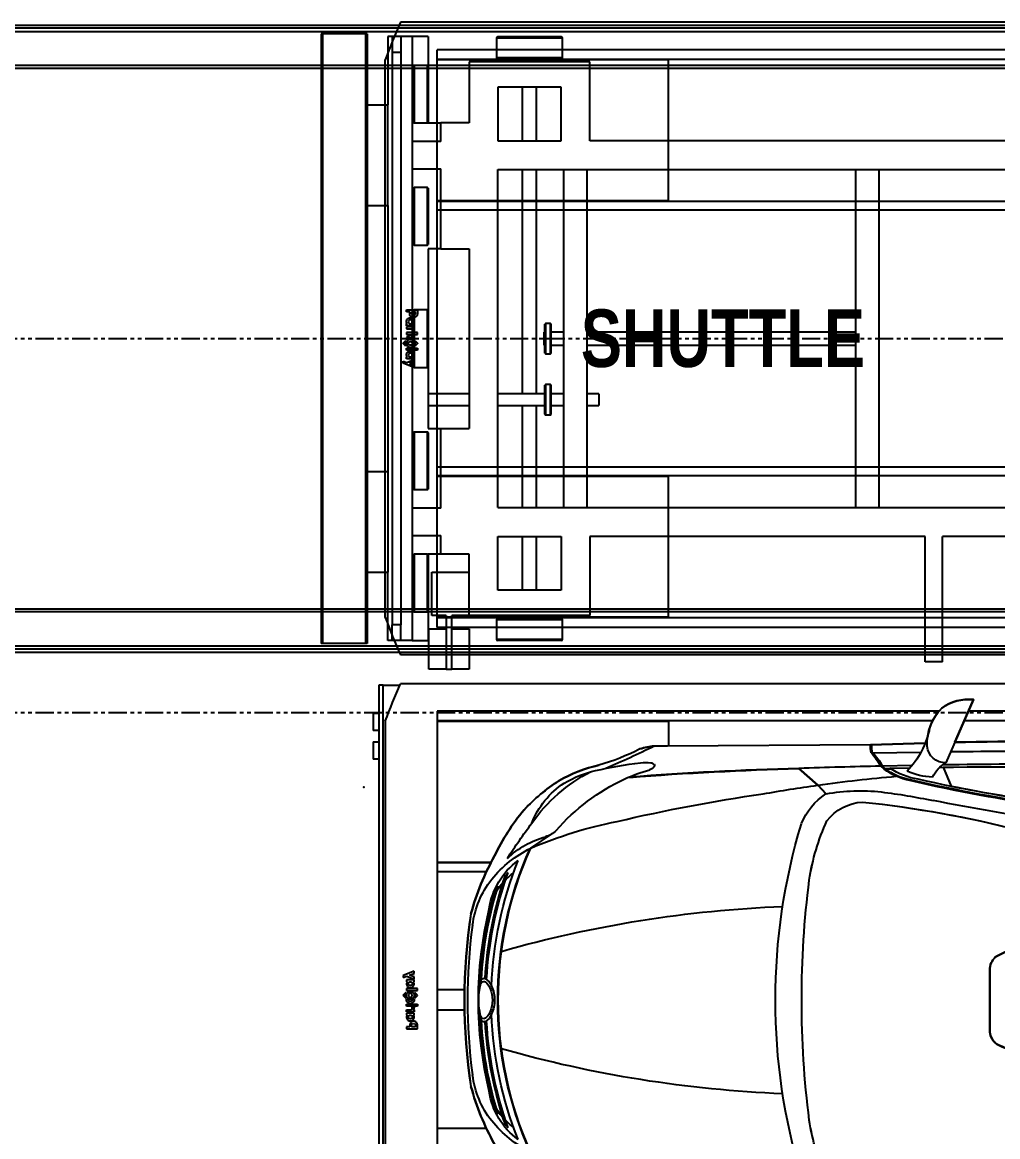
# Model space of a CAD drawing. Header units: millimetres. Extents: x 786 to 13144, y 2321 to 16212.
# Drawn here: x 2546.9 to 2886.3, y 7508.9 to 7896.4 of the extents above; entities that cross this region are included whole.
import ezdxf

# ---------------------------------------------------------------- set-up
doc = ezdxf.new("R2010")
doc.units = ezdxf.units.MM
doc.linetypes.add('PHANTOM', pattern=[12.7, 6.35, -1.27, 1.27, -1.27, 1.27, -1.27])
for name, color, linetype in [('PK24-LABEL', 7, 'Continuous'), ('PK24-LOGO', 7, 'Continuous'), ('PK24E', 7, 'Continuous'), ('PK24E-COMP-CAR', 7, 'Continuous'), ('PK24E-DATA', 7, 'Continuous'), ('PK24E-STRUCT-STEEL', 254, 'Continuous')]:
    doc.layers.add(name, color=color, linetype=linetype)
for name, color, linetype, true_color in [('PK24E-COMP-PALLET', 132, 'Continuous', 0x00b7c8), ('PK24E-HELPER', 253, 'PHANTOM', 0xa1a1a1), ('PK24E-SYS-SHELF', 31, 'Continuous', 0xffcc5a), ('PK24E-SYS-SHUTTLE', 31, 'Continuous', 0xffcc5a)]:
    doc.layers.add(name, color=color, linetype=linetype, true_color=true_color)
doc.styles.add('Impact', font='impact.ttf', dxfattribs={"height": 5})
doc.styles.get("Standard").update_dxf_attribs({"font": 'arial.ttf'})

# ---------------------------------------------------------------- blocks, each defined once
blk = doc.blocks.new('SEDAN---TOP-COMP-PKE24')
at = {"layer": 'PK24E-COMP-CAR'}
for p, q in [((-57.16, 11.11), (-57.16, -11.11)), ((-216.91, -52.81), (-209.34, -57.94)), ((-114.09, -71.56), (-116.92, -74.58)), ((-114.09, -71.73), (-116.92, -74.75)), ((-116.92, -74.58), (-123.58, -80.49)), ((-116.92, -74.75), (-123.58, -80.66)), ((-70.54, -74.33), (-73.22, -80.95)), ((-95.15, -81.48), (-93.97, -80.32)), ((-94.58, -81.49), (-93.64, -80.58)), ((-93.64, -80.58), (-91.91, -80.62)), ((-93.36, -80.34), (-91.61, -80.39)), ((-91.91, -80.62), (-84.91, -80.75)), ((-74.57, -80.93), (-65.09, -81.1)), ((15.63, -80.44), (-65.09, -81.1)), ((-94.58, -81.49), (-84.09, -81.71)), ((-62.86, -104.5), (-72.44, -82.5)), ((-169.27, -88.29), (-174, -88.29)), ((-98.66, -88.8), (-169.27, -88.29)), ((-98.66, -88.8), (-79.61, -89.39)), ((-97.93, -86.02), (-81.06, -86.26))]:
    blk.add_line(p, q, dxfattribs=at)
blk.add_lwpolyline([(-9.49, -90.01, -0.007742), (-69.33, -89.64), (-62.86, -104.5, -0.182926), (-73.91, -101.48, -0.158163), (-78.74, -91.93, 0.023024), (-79.61, -89.39), (-98.66, -88.8), (-169.27, -88.29), (-174, -88.29, -0.075259), (-178.89, -87.33, 0.049447), (-193.17, -81.68, -0.080698), (-207.09, -76.23, -0.062715), (-219.23, -66.14, -0.061643), (-229.5, -50.11, -0.061425), (-237.69, -30.02, -0.075225), (-237.69, 30.02, -0.061425), (-229.5, 50.11, -0.061643)], format="xyb", dxfattribs=at)
for points in [[(-101.46, 68.87, 0.21976), (-113.83, 62.35, 0.069678), (-119.98, 41.74, 0.063275), (-119.98, -41.74, 0.069678), (-113.83, -62.35, 0.21976), (-101.46, -68.87, 0.037117), (-46.41, -58.91, 0.360325), (-42.69, -53.02, -0.038423), (-47.08, -18.45, -0.032223), (-54.77, -15.32, -0.201945), (-57.16, -11.11), (-57.16, 11.11, -0.201945), (-54.77, 15.32, -0.032223), (-47.08, 18.45, -0.038423), (-42.69, 53.02, 0.360325), (-46.41, 58.91, 0.037117)], [(-35.67, -68.36, 0.014822), (-70.53, -74.32), (-73.22, -80.95), (-65.09, -81.1), (8.42, -80.5, 0.035411), (16.22, -65.21, 0.004063), (2.71, -65.49, 0.030043)]]:
    blk.add_lwpolyline(points, format="xyb", close=True, dxfattribs=at)
for centre, radius, start, end in [((-43.31, 30.11), 77.54, 155.4324, 171.3758), ((81.19, 0), 212.94, 163.2572, 196.7428), ((-199.28, 16.8), 40.1, 116.0817, 141.0743), ((-99.23, 0), 129.15, 155.9157, 204.0843), ((-99.06, 0), 129.15, 155.8616, 204.1384), ((-152.11, 6.89), 88.65, 150.8176, 164.8775), ((-206.61, 28.32), 24.95, 126.0607, 172.1709), ((-99.65, -0.01), 130.96, 158.2662, 177.8999), ((-99.67, -0.01), 133.28, 161.0425, 176.7705), ((-99.66, -0.01), 132.78, 160.4779, 176.8863), ((-216.31, 33.98), 12.15, 123.0411, 140.9727), ((-198.32, 21.08), 35.27, 138.6846, 140.9658), ((-205.51, 22.25), 31.83, 141.6601, 173.1733), ((-99.68, 0), 134.56, 162.8481, 176.962), ((-185.33, 17.99), 48.1, 153.192, 155.3203), ((-213.93, 29.41), 17.05, 137.5427, 151.3063), ((208.52, 0), 331.14, 172.7589, 187.2411), ((-99.66, -0.01), 134.86, 163.5999, 177.2039), ((-197.47, 22.79), 34.84, 156.654, 168.918), ((-99.69, 0), 135.4, 166.4538, 193.5462), ((-112.46, -386.64), 419.55, 92.2915, 105.8548), ((-39.3, 0), 200.64, 171.3961, 188.6039), ((-36.68, 0), 202.11, 172.5993, 187.4007), ((-26.66, -42.67), 64.44, 108.4794, 115.8619), ((-50.97, 10.37), 6.23, 127.5597, 173.228), ((-202.83, 0.56), 32.26, 172.7148, 178.7464), ((-212.26, 0.19), 22.72, 166.9051, 180.4687), ((-228.37, 3.97), 6.5, 150.9416, 173.9628), ((-232.9, 5.01), 1.53, 102.1025, 167.8605), ((-233.19, 6.58), 1.02, 63.7035, 147.9621), ((-233.52, 4.76), 1.77, 38.8304, 81.862), ((-235.4, 3.07), 5.18, 19.4522, 58.9919), ((-237.14, 1.55), 6.6, 21.4953, 40.8079), ((-240.92, 0.01), 10.68, 359.9671, 21.793), ((-241.08, 0.02), 11.58, 359.9064, 24.3217), ((-202.83, -0.56), 32.26, 181.2536, 187.2852), ((-212.26, -0.19), 22.72, 179.5313, 193.0949), ((-240.92, -0.01), 10.68, 338.207, 0.0329), ((-241.08, -0.02), 11.58, 335.6783, 0.0936), ((-228.37, -3.97), 6.5, 186.0372, 209.0584), ((-232.9, -5.01), 1.53, 192.1395, 257.8975), ((-99.66, 0.01), 134.86, 182.7961, 196.4001), ((-99.68, 0), 134.56, 183.038, 197.1519), ((-233.19, -6.58), 1.02, 212.0379, 296.2965), ((-233.52, -4.76), 1.77, 278.138, 321.1696), ((-235.4, -3.07), 5.18, 301.0081, 340.5478), ((-99.67, 0.01), 133.28, 183.2295, 198.9575), ((-99.66, 0.01), 132.78, 183.1137, 199.5221), ((-237.14, -1.55), 6.6, 319.1921, 338.5047), ((-99.65, 0.01), 130.96, 182.1001, 201.7338), ((-50.97, -10.37), 6.23, 186.772, 232.4403), ((-26.66, 42.67), 64.44, 244.1381, 251.5206), ((-112.46, 386.64), 419.55, 254.1452, 267.7085), ((-205.51, -22.25), 31.83, 186.8267, 218.3399), ((-152.11, -6.89), 88.65, 195.1225, 209.1824), ((-197.47, -22.79), 34.84, 191.082, 203.346), ((-206.61, -28.32), 24.95, 187.8291, 233.9393), ((-185.33, -17.99), 48.1, 204.6797, 206.808), ((-213.93, -29.41), 17.05, 208.6937, 222.4573), ((-199.28, -16.8), 40.1, 218.9257, 243.9183), ((-216.31, -33.98), 12.15, 219.0273, 236.9589), ((-43.31, -30.11), 77.54, 188.6242, 204.5676), ((-198.32, -21.08), 35.27, 219.0342, 221.3154), ((-159.64, -16.61), 77.48, 205.6195, 219.7292), ((-20.48, 83.54), 243.89, 212.9933, 216.5113), ((-203.41, -26.57), 31.35, 226.3834, 254.4801), ((-158.26, 83.55), 148.45, 246.7263, 258.8946), ((-214.29, -65.25), 8.83, 44.9051, 73.6377), ((-170.4, -29.26), 56.29, 215.0238, 242.8675), ((-189.22, -50.92), 29.29, 201.3344, 236.8818), ((-152.98, -10.65), 73.28, 221.3038, 244.6516), ((-101.49, -52.6), 22.96, 202.3898, 236.3231), ((-140.88, 306.38), 377.31, 275.9976, 284.3943), ((-52.64, 509.63), 587.29, 256.78947, 261.83266), ((-100.59, -52.21), 16.68, 217.4493, 267.0265), ((209.43, -1589.03), 1546.4, 99.10455, 100.67068), ((-173.07, -23), 63.18, 223.0579, 237.4123), ((-118.87, 126.79), 200.59, 276.859, 282.077), ((48.2, -656.1), 594.88, 98.16183, 102.93838), ((50.14, -668.51), 607.14, 98.16699, 102.83422), ((47.41, -659.23), 596.69, 98.00361, 102.53441), ((-45, 438.56), 518.32, 259.8801, 262.005), ((-102.26, -4.78), 67.99, 259.9819, 276.1991), ((-183.36, -36.09), 46.63, 239.4034, 257.8579), ((-186.34, -43.99), 36.69, 239.0247, 257.3652), ((-160.31, -24.5), 57.62, 245.3419, 254.6998), ((-95.87, 1030.24), 1111.07, 265.52774, 268.57079), ((-43.08, 455.9), 535.77, 262.0779, 265.0081), ((-80.5, -98.49), 22.61, 101.4713, 126.5562), ((-80.74, -97.3), 21.15, 100.8688, 127.7306), ((-78.45, -100.5), 24, 98.7225, 124.1121), ((-161.84, 60.16), 143.68, 256.9173, 263.249), ((-297.73, -335.52), 276.47, 63.4128, 67.2481), ((-95.87, 1030.07), 1111.07, 265.52774, 268.57079), ((-176.09, -82.51), 2.49, 28.0846, 76.8016), ((-174.55, -81.55), 0.692, 321.1875, 18.2745), ((-36.32, 2454.38), 2536.54, 268.02863, 268.67112), ((-76.49, -99.59), 22.08, 91.5527, 115.3696), ((-106.68, -100.05), 29.09, 10.7087, 44.576), ((-66.73, -72.51), 11.5, 205.754, 240.2655), ((-214.5, -156.5), 77.8, 62.7613, 74.0845), ((-176.92, -69.41), 13.23, 262.1439, 277.8263), ((-175.21, -80.92), 1.6, 273.0254, 318.3488), ((-120.33, -66.66), 29.22, 318.5421, 329.5288), ((-112.63, -71.62), 20.57, 315.5959, 331.3246), ((-72.64, -88.8), 6.31, 88.1706, 175.2645), ((-36.58, 2440.23), 2522.39, 269.16371, 271.18606), ((-173.26, -71.64), 16.67, 250.2657, 267.4813), ((-88.33, -88.24), 10.35, 167.547, 183.0978), ((-90.22, -88.08), 7.98, 165.0303, 185.2153), ((-61.6, -89.26), 17.35, 176.776, 224.7935), ((-4.65, 5675.73), 5762.5, 269.342781, 270.173243), ((-27.52, 1842.23), 1932.32, 268.7601, 270.53449), ((-64.4, -88.4), 16.17, 233.9975, 275.4625)]:
    blk.add_arc(centre, radius, start, end, dxfattribs=at)
blk = doc.blocks.new('LOGO----DECOR-PK24')
at = {"layer": 'PK24-LOGO'}
for p, q in [((-10, 2.13), (-8.71, 2.13)), ((-10, -1.62), (-10, 2.13)), ((-9.29, 1.47), (-9.29, 0.11)), ((-8.76, 1.47), (-9.29, 1.47)), ((-9.29, 0.11), (-8.76, 0.11)), ((-8.61, 1.46), (-8.76, 1.47)), ((-8.76, 0.11), (-8.61, 0.13)), ((-8.71, 2.13), (-8.43, 2.11)), ((-8.48, 1.42), (-8.61, 1.46)), ((-8.61, 0.13), (-8.48, 0.17)), ((-8.36, 1.35), (-8.48, 1.42)), ((-8.48, 0.17), (-8.36, 0.23)), ((-8.43, 2.11), (-8.3, 2.07)), ((-8.26, 1.27), (-8.36, 1.35)), ((-8.36, 0.23), (-8.26, 0.31)), ((-8.3, 2.07), (-8.17, 2.03)), ((-8.19, 1.17), (-8.26, 1.27)), ((-8.26, 0.31), (-8.19, 0.41)), ((-8.13, 1.05), (-8.19, 1.17)), ((-8.19, 0.41), (-8.13, 0.53)), ((-8.17, 2.03), (-7.94, 1.9)), ((-8.09, 0.93), (-8.13, 1.05)), ((-8.13, 0.53), (-8.09, 0.66)), ((-8.08, 0.79), (-8.09, 0.93)), ((-8.09, 0.66), (-8.08, 0.79)), ((-7.94, 1.9), (-7.74, 1.74)), ((-7.74, 1.74), (-7.58, 1.55)), ((-7.58, 0.04), (-7.74, -0.16)), ((-7.58, 1.55), (-7.46, 1.32)), ((-7.46, 0.27), (-7.58, 0.04)), ((-7.46, 1.32), (-7.38, 1.06)), ((-7.38, 0.52), (-7.46, 0.27)), ((-7.38, 1.06), (-7.36, 0.79)), ((-7.36, 0.79), (-7.38, 0.52)), ((-7.19, -0.02), (-7.16, 0.13)), ((-7.16, 0.13), (-7.11, 0.26)), ((-7.11, 0.26), (-6.98, 0.49)), ((-6.98, 0.49), (-6.82, 0.68)), ((-6.82, 0.68), (-6.62, 0.82)), ((-6.62, 0.82), (-6.41, 0.92)), ((-6.42, 0.06), (-6.48, -0.05)), ((-6.33, 0.17), (-6.42, 0.06)), ((-6.41, 0.92), (-6.19, 0.98)), ((-6.23, 0.25), (-6.33, 0.17)), ((-6.11, 0.31), (-6.23, 0.25)), ((-6.19, 0.98), (-5.97, 1)), ((-5.98, 0.35), (-6.11, 0.31)), ((-5.84, 0.36), (-5.98, 0.35)), ((-5.97, 1), (-5.74, 0.98)), ((-5.71, 0.35), (-5.84, 0.36)), ((-5.74, 0.98), (-5.53, 0.92)), ((-5.58, 0.31), (-5.71, 0.35)), ((-5.47, 0.24), (-5.58, 0.31)), ((-5.53, 0.92), (-5.35, 0.82)), ((-5.37, 0.16), (-5.47, 0.24)), ((-5.29, 0.06), (-5.37, 0.16)), ((-5.35, 0.82), (-5.21, 0.7)), ((-5.23, -0.06), (-5.29, 0.06)), ((-5.21, 0.7), (-5.21, 0.95)), ((-5.21, 0.95), (-4.5, 0.95)), ((-4.5, 0.95), (-4.5, -1.62)), ((-3.41, 0.95), (-4.11, 0.95)), ((-4.11, 0.95), (-4.11, -1.62)), ((-3.41, 0.53), (-3.41, 0.95)), ((-3.36, 0.62), (-3.41, 0.53)), ((-3.37, -0.03), (-3.32, 0.06)), ((-3.29, 0.71), (-3.36, 0.62)), ((-3.32, 0.06), (-3.26, 0.13)), ((-3.22, 0.78), (-3.29, 0.71)), ((-3.26, 0.13), (-3.19, 0.19)), ((-3.14, 0.84), (-3.22, 0.78)), ((-3.19, 0.19), (-3.11, 0.23)), ((-3.05, 0.89), (-3.14, 0.84)), ((-3.11, 0.23), (-3.02, 0.26)), ((-2.94, 0.92), (-3.05, 0.89)), ((-3.02, 0.26), (-2.92, 0.27)), ((-2.83, 0.94), (-2.94, 0.92)), ((-2.92, 0.27), (-2.42, 0.27)), ((-2.7, 0.95), (-2.83, 0.94)), ((-2.42, 0.95), (-2.7, 0.95)), ((-2.42, 0.27), (-2.42, 0.95)), ((-1.42, 2.13), (-2.13, 2.13)), ((-2.13, 2.13), (-2.13, -1.62)), ((-1.42, -1.62), (-1.42, 2.13)), ((-0.37, 0.95), (-1.42, -0.33)), ((-0.61, -0.33), (0.44, 0.95)), ((0.44, 0.95), (-0.37, 0.95)), ((0.44, 0.19), (0.36, -0.06)), ((0.56, 0.41), (0.44, 0.19)), ((0.72, 0.61), (0.56, 0.41)), ((0.92, 0.77), (0.72, 0.61)), ((0.77, 1.32), (0.79, 1.37)), ((0.78, 1.26), (0.77, 1.32)), ((0.81, 1.24), (0.78, 1.26)), ((0.79, 1.37), (1.61, 2.19)), ((0.85, 1.23), (0.81, 1.24)), ((0.89, 1.24), (0.85, 1.23)), ((1.07, 1.32), (0.89, 1.24)), ((1.15, 0.9), (0.92, 0.77)), ((1.27, 1.37), (1.07, 1.32)), ((1.07, -0.08), (1.13, 0.03)), ((1.13, 0.03), (1.21, 0.12)), ((1.4, 0.98), (1.15, 0.9)), ((1.21, 0.12), (1.3, 0.2)), ((1.46, 1.41), (1.27, 1.37)), ((1.3, 0.2), (1.41, 0.26)), ((1.67, 1), (1.4, 0.98)), ((1.41, 0.26), (1.54, 0.3)), ((1.67, 1.42), (1.46, 1.41)), ((1.54, 0.3), (1.67, 0.31)), ((1.61, 2.19), (1.67, 2.21)), ((1.67, 2.21), (1.73, 2.19)), ((1.87, 1.41), (1.67, 1.42)), ((1.94, 0.98), (1.67, 1)), ((1.67, 0.31), (1.8, 0.3)), ((1.73, 2.19), (2.54, 1.37)), ((1.8, 0.3), (1.92, 0.26)), ((2.07, 1.37), (1.87, 1.41)), ((1.92, 0.26), (2.03, 0.2)), ((2.19, 0.9), (1.94, 0.98)), ((2.03, 0.2), (2.13, 0.12)), ((2.26, 1.32), (2.07, 1.37)), ((2.13, 0.12), (2.2, 0.03)), ((2.41, 0.77), (2.19, 0.9)), ((2.2, 0.03), (2.26, -0.08)), ((2.45, 1.24), (2.26, 1.32)), ((2.61, 0.61), (2.41, 0.77)), ((2.48, 1.23), (2.45, 1.24)), ((2.52, 1.24), (2.48, 1.23)), ((2.55, 1.26), (2.52, 1.24)), ((2.54, 1.37), (2.57, 1.32)), ((2.57, 1.32), (2.55, 1.26)), ((2.78, 0.41), (2.61, 0.61)), ((2.9, 0.19), (2.78, 0.41)), ((2.98, -0.06), (2.9, 0.19)), ((3.31, 2.13), (4.01, 2.13)), ((3.31, -1.62), (3.31, 2.13)), ((4.01, 2.13), (4.01, -1.62)), ((4.37, -0.02), (4.4, 0.13)), ((4.4, 0.13), (4.45, 0.26)), ((4.45, 0.26), (4.58, 0.49)), ((4.58, 0.49), (4.74, 0.68)), ((4.74, 0.68), (4.93, 0.82)), ((4.93, 0.82), (5.15, 0.92)), ((5.14, 0.06), (5.08, -0.05)), ((5.23, 0.17), (5.14, 0.06)), ((5.15, 0.92), (5.37, 0.98)), ((5.33, 0.25), (5.23, 0.17)), ((5.45, 0.31), (5.33, 0.25)), ((5.37, 0.98), (5.59, 1)), ((5.58, 0.35), (5.45, 0.31)), ((5.72, 0.36), (5.58, 0.35)), ((5.59, 1), (5.82, 0.98)), ((5.85, 0.35), (5.72, 0.36)), ((5.82, 0.98), (6.03, 0.92)), ((5.98, 0.31), (5.85, 0.35)), ((6.09, 0.24), (5.98, 0.31)), ((6.03, 0.92), (6.21, 0.82)), ((6.19, 0.16), (6.09, 0.24)), ((6.27, 0.06), (6.19, 0.16)), ((6.21, 0.82), (6.35, 0.7)), ((6.32, -0.06), (6.27, 0.06)), ((6.35, 0.7), (6.35, 0.95)), ((6.35, 0.95), (7.06, 0.95)), ((7.06, 0.95), (7.06, -1.62)), ((8.33, -1.51), (7.31, 0.95)), ((7.31, 0.95), (8.05, 0.95)), ((8.05, 0.95), (8.68, -0.63)), ((10, 0.95), (8.51, -2.81)), ((8.68, -0.63), (9.27, 0.95)), ((9.27, 0.95), (10, 0.95)), ((-9.29, -1.62), (-10, -1.62)), ((-8.71, -0.55), (-9.29, -0.55)), ((-9.29, -0.55), (-9.29, -1.62)), ((-8.43, -0.52), (-8.71, -0.55)), ((-8.3, -0.49), (-8.43, -0.52)), ((-8.17, -0.44), (-8.3, -0.49)), ((-7.94, -0.32), (-8.17, -0.44)), ((-7.74, -0.16), (-7.94, -0.32)), ((-7.22, -0.33), (-7.21, -0.17)), ((-7.21, -0.5), (-7.22, -0.33)), ((-7.21, -0.17), (-7.19, -0.02)), ((-7.19, -0.65), (-7.21, -0.5)), ((-7.16, -0.79), (-7.19, -0.65)), ((-7.1, -0.92), (-7.16, -0.79)), ((-6.97, -1.15), (-7.1, -0.92)), ((-6.81, -1.34), (-6.97, -1.15)), ((-6.62, -1.48), (-6.81, -1.34)), ((-6.41, -1.59), (-6.62, -1.48)), ((-6.52, -0.18), (-6.53, -0.33)), ((-6.53, -0.33), (-6.52, -0.47)), ((-6.48, -0.05), (-6.52, -0.18)), ((-6.52, -0.47), (-6.48, -0.6)), ((-6.48, -0.6), (-6.42, -0.72)), ((-6.42, -0.72), (-6.33, -0.82)), ((-6.19, -1.65), (-6.41, -1.59)), ((-6.33, -0.82), (-6.23, -0.9)), ((-6.23, -0.9), (-6.11, -0.97)), ((-5.98, -1.67), (-6.19, -1.65)), ((-6.11, -0.97), (-5.98, -1.01)), ((-5.98, -1.01), (-5.84, -1.02)), ((-5.74, -1.65), (-5.98, -1.67)), ((-5.84, -1.02), (-5.71, -1.01)), ((-5.53, -1.57), (-5.74, -1.65)), ((-5.71, -1.01), (-5.58, -0.97)), ((-5.58, -0.97), (-5.47, -0.9)), ((-5.35, -1.47), (-5.53, -1.57)), ((-5.47, -0.9), (-5.37, -0.82)), ((-5.37, -0.82), (-5.29, -0.72)), ((-5.21, -1.33), (-5.35, -1.47)), ((-5.29, -0.72), (-5.23, -0.6)), ((-5.2, -0.19), (-5.23, -0.06)), ((-5.23, -0.6), (-5.2, -0.47)), ((-5.21, -1.62), (-5.21, -1.33)), ((-5.21, -1.33), (-5.21, -1.33)), ((-4.5, -1.62), (-5.21, -1.62)), ((-5.19, -0.33), (-5.2, -0.19)), ((-5.2, -0.47), (-5.19, -0.33)), ((-4.11, -1.62), (-3.41, -1.62)), ((-3.41, -0.21), (-3.4, -0.12)), ((-3.41, -1.62), (-3.41, -0.21)), ((-3.4, -0.12), (-3.37, -0.03)), ((-2.13, -1.62), (-1.42, -1.62)), ((-1.42, -0.33), (-0.37, -1.62)), ((0.44, -1.62), (-0.61, -0.33)), ((-0.37, -1.62), (0.44, -1.62)), ((0.36, -0.06), (0.33, -0.33)), ((0.33, -0.33), (0.36, -0.6)), ((0.36, -0.6), (0.44, -0.85)), ((0.44, -0.85), (0.56, -1.08)), ((0.56, -1.08), (0.72, -1.28)), ((0.72, -1.28), (0.92, -1.44)), ((0.77, -1.98), (0.78, -1.93)), ((0.79, -2.04), (0.77, -1.98)), ((0.78, -1.93), (0.81, -1.9)), ((1.61, -2.85), (0.79, -2.04)), ((0.81, -1.9), (0.85, -1.89)), ((0.85, -1.89), (0.89, -1.9)), ((0.89, -1.9), (1.07, -1.98)), ((0.92, -1.44), (1.15, -1.56)), ((1.02, -0.33), (1.03, -0.2)), ((1.03, -0.46), (1.02, -0.33)), ((1.03, -0.2), (1.07, -0.08)), ((1.07, -0.59), (1.03, -0.46)), ((1.13, -0.7), (1.07, -0.59)), ((1.07, -1.98), (1.27, -2.04)), ((1.21, -0.79), (1.13, -0.7)), ((1.15, -1.56), (1.4, -1.64)), ((1.3, -0.87), (1.21, -0.79)), ((1.27, -2.04), (1.46, -2.07)), ((1.41, -0.93), (1.3, -0.87)), ((1.4, -1.64), (1.67, -1.67)), ((1.54, -0.97), (1.41, -0.93)), ((1.46, -2.07), (1.67, -2.09)), ((1.67, -0.98), (1.54, -0.97)), ((1.67, -2.88), (1.61, -2.85)), ((1.8, -0.97), (1.67, -0.98)), ((1.67, -1.67), (1.94, -1.64)), ((1.67, -2.09), (1.87, -2.07)), ((1.73, -2.85), (1.67, -2.88)), ((2.54, -2.04), (1.73, -2.85)), ((1.92, -0.93), (1.8, -0.97)), ((1.87, -2.07), (2.07, -2.04)), ((2.03, -0.87), (1.92, -0.93)), ((1.94, -1.64), (2.19, -1.56)), ((2.13, -0.79), (2.03, -0.87)), ((2.07, -2.04), (2.26, -1.98)), ((2.2, -0.7), (2.13, -0.79)), ((2.19, -1.56), (2.41, -1.44)), ((2.26, -0.59), (2.2, -0.7)), ((2.26, -0.08), (2.3, -0.2)), ((2.3, -0.46), (2.26, -0.59)), ((2.26, -1.98), (2.45, -1.9)), ((2.3, -0.2), (2.31, -0.33)), ((2.31, -0.33), (2.3, -0.46)), ((2.41, -1.44), (2.61, -1.28)), ((2.45, -1.9), (2.48, -1.89)), ((2.48, -1.89), (2.52, -1.9)), ((2.52, -1.9), (2.55, -1.93)), ((2.57, -1.98), (2.54, -2.04)), ((2.55, -1.93), (2.57, -1.98)), ((2.61, -1.28), (2.78, -1.08)), ((2.78, -1.08), (2.9, -0.85)), ((2.9, -0.85), (2.98, -0.6)), ((3, -0.33), (2.98, -0.06)), ((2.98, -0.6), (3, -0.33)), ((4.01, -1.62), (3.31, -1.62)), ((4.34, -0.17), (4.37, -0.02)), ((4.34, -0.33), (4.34, -0.17)), ((4.34, -0.5), (4.34, -0.33)), ((4.37, -0.65), (4.34, -0.5)), ((4.4, -0.79), (4.37, -0.65)), ((4.46, -0.92), (4.4, -0.79)), ((4.59, -1.15), (4.46, -0.92)), ((4.75, -1.34), (4.59, -1.15)), ((4.94, -1.48), (4.75, -1.34)), ((5.15, -1.59), (4.94, -1.48)), ((5.04, -0.18), (5.03, -0.33)), ((5.03, -0.33), (5.04, -0.47)), ((5.08, -0.05), (5.04, -0.18)), ((5.04, -0.47), (5.08, -0.6)), ((5.08, -0.6), (5.14, -0.72)), ((5.14, -0.72), (5.23, -0.82)), ((5.37, -1.65), (5.15, -1.59)), ((5.23, -0.82), (5.33, -0.9)), ((5.33, -0.9), (5.45, -0.97)), ((5.58, -1.67), (5.37, -1.65)), ((5.45, -0.97), (5.58, -1.01)), ((5.58, -1.01), (5.72, -1.02)), ((5.81, -1.65), (5.58, -1.67)), ((5.72, -1.02), (5.85, -1.01)), ((6.03, -1.57), (5.81, -1.65)), ((5.85, -1.01), (5.98, -0.97)), ((5.98, -0.97), (6.09, -0.9)), ((6.21, -1.47), (6.03, -1.57)), ((6.09, -0.9), (6.19, -0.82)), ((6.19, -0.82), (6.27, -0.72)), ((6.35, -1.33), (6.21, -1.47)), ((6.27, -0.72), (6.32, -0.6)), ((6.36, -0.19), (6.32, -0.06)), ((6.32, -0.6), (6.36, -0.47)), ((6.35, -1.62), (6.35, -1.33)), ((6.35, -1.33), (6.35, -1.33)), ((7.06, -1.62), (6.35, -1.62)), ((6.37, -0.33), (6.36, -0.19)), ((6.36, -0.47), (6.37, -0.33)), ((7.8, -2.81), (8.33, -1.51)), ((8.51, -2.81), (7.8, -2.81))]:
    blk.add_line(p, q, dxfattribs=at)
blk = doc.blocks.new('*U17')
at = {"layer": 'PK24E-COMP-PALLET'}
for p, q in [((-267.5, -96.99), (-267.5, 96.99)), ((-249.45, -100.42), (-249.45, 100.42)), ((-232.31, 44.65), (-249.45, 44.65)), ((-239.91, 3.52), (-249.45, 3.52)), ((-239.91, -3.52), (-249.45, -3.52)), ((-232.31, -44.65), (-249.45, -44.65)), ((-230.82, -47.67), (-249.45, -47.67)), ((-230.71, -47.89), (-249.45, -47.89)), ((-168.92, -96.89), (-168.92, -88.29)), ((-168.92, -96.89), (-249.45, -96.89)), ((-77.07, -97.11), (-249.45, -97.11)), ((-74.88, -100.42), (-249.45, -100.42)), ((249.45, -97.11), (-66.08, -97.11)), ((249.45, -100.42), (-64.64, -100.42)), ((262.27, -110), (-262.27, -110))]:
    blk.add_line(p, q, dxfattribs=at)
blk.add_arc((-7.5, 0), 277.5, 200.4566, 203.3531, dxfattribs=at)
at = {"linetype": 'Continuous', "rotation": 270}
blk.add_blockref('LOGO----DECOR-PK24', (-258.47, 0), dxfattribs=at)
at = {"layer": 'PK24E'}
blk.add_blockref('SEDAN---TOP-COMP-PKE24', (0, 0), dxfattribs=at)
blk = doc.blocks.new('*U20')
at = {"layer": 'PK24E-HELPER'}
blk.add_point((-275, -74), dxfattribs=at)
blk.add_point((-275, -74), dxfattribs=at)
at = {"layer": 'PK24E-SYS-SHELF'}
for p, q in [((-268.25, 811.98), (-268.25, -109.5)), ((-269.75, -109.5), (-269.75, 796.8)), ((-269.75, -83.75), (-271.75, -83.75)), ((-271.75, -89.75), (-271.75, -83.75)), ((-271.75, -89.75), (-269.75, -89.75)), ((-269.75, -93.75), (-271.75, -93.75)), ((-271.75, -99.75), (-271.75, -93.75)), ((-271.75, -99.75), (-269.75, -99.75)), ((-268.25, -109.5), (-269.75, -109.5)), ((-268.25, -109.5), (-262.48, -109.5))]:
    blk.add_line(p, q, dxfattribs=at)
at = {"layer": 'PK24E'}
blk.add_blockref('*U17', (0, 0), dxfattribs=at)
at = {"layer": 'PK24E-DATA'}
for tag, p in [('COMP_TYPE', (2.85, 27.92)), ('LAYOUT_ID', (2.85, 17.92)), ('SYSTEM_ID', (2.85, 7.92)), ('CARRIER_ID', (2.85, -2.08)), ('CAR_TYPE', (2.85, -12.08))]:
    blk.add_attdef(tag, p, '', height=5, dxfattribs=at)
blk = doc.blocks.new('*U65')
at = {"layer": 'PK24E-COMP-PALLET'}
for p, q in [((262.27, 110), (-262.27, 110)), ((-267.5, -96.99), (-267.5, 96.99)), ((-249.45, -100.42), (-249.45, 100.42)), ((249.45, 100.42), (-249.45, 100.42)), ((249.45, 97.11), (-249.45, 97.11)), ((-168.92, 96.89), (-249.45, 96.89)), ((-168.92, 47.89), (-168.92, 96.89)), ((-168.92, 47.89), (-249.45, 47.89)), ((249.45, 47.67), (-249.45, 47.67)), ((249.45, 44.65), (-249.45, 44.65)), ((249.45, -44.65), (-249.45, -44.65)), ((249.45, -47.67), (-249.45, -47.67)), ((-168.92, -47.89), (-249.45, -47.89)), ((-168.92, -96.89), (-168.92, -47.89)), ((-168.92, -96.89), (-249.45, -96.89)), ((249.45, -97.11), (-249.45, -97.11)), ((249.45, -100.42), (-249.45, -100.42)), ((262.27, -110), (-262.27, -110))]:
    blk.add_line(p, q, dxfattribs=at)
for start, end in [(156.6469, 159.5434), (200.4566, 203.3531)]:
    blk.add_arc((-7.5, 0), 277.5, start, end, dxfattribs=at)
at = {"linetype": 'Continuous', "rotation": 270}
blk.add_blockref('LOGO----DECOR-PK24', (-258.48, 0), dxfattribs=at)
blk = doc.blocks.new('*U29')
at = {"layer": 'PK24E-HELPER'}
for p, q in [((-2154.5, 0), (6539.5, 0)), ((-2154.5, -130), (6539.5, -130))]:
    blk.add_line(p, q, dxfattribs=at)
at = {"layer": 'PK24E-STRUCT-STEEL'}
for p, q in [((-2154.35, 109), (6539.65, 109)), ((6539.65, 108), (-2154.35, 108)), ((-2154.35, 106.8), (6539.65, 106.8)), ((6539.65, 95), (-2154.35, 95)), ((-2154.35, 94), (6539.65, 94)), ((-2154.35, -94), (6539.65, -94)), ((6539.65, -95), (-2154.35, -95)), ((-2154.35, -106.8), (6539.65, -106.8)), ((6539.65, -108), (-2154.35, -108)), ((-2154.35, -109), (6539.65, -109))]:
    blk.add_line(p, q, dxfattribs=at)
at = {"layer": 'PK24E-SYS-SHUTTLE'}
for p, q in [((-289.35, 106), (-289.85, 106)), ((-289.85, 106), (-289.85, -106)), ((-289.35, 106), (-289.35, -106)), ((-274.35, 106), (-289.35, 106)), ((-274.35, 106), (-274.35, -106)), ((-273.85, 106), (-274.35, 106)), ((-273.85, 106), (-273.85, -106)), ((-266.65, 105), (-266.65, 81.25)), ((-265.1, 105), (-266.65, 105)), ((-262.1, 105), (-265.1, 105)), ((-265.1, 105), (-265.1, 99.5)), ((-262.1, 105), (-262.1, 104.98)), ((-258.15, 105), (-262.1, 105)), ((-262.1, 104.98), (-262.1, 99.5)), ((-258.15, 105), (-258.15, -105)), ((-252.65, 105), (-258.15, 105)), ((-252.65, 105), (-252.65, 94.8)), ((-228.35, 105), (-206.35, 105)), ((-228.85, 104.5), (-228.85, 97.75)), ((-205.85, 104.5), (-228.85, 104.5)), ((-205.85, 97.75), (-205.85, 104.5)), ((-262.1, 99.5), (-265.1, 99.5)), ((-265.1, 99.5), (-265.1, -99.5)), ((-262.1, 99.5), (-262.1, -99.5)), ((-228.85, 97.75), (-205.85, 97.75)), ((-206.35, 97.25), (-228.35, 97.25)), ((-221.1, 97.25), (-221.1, 96.25)), ((-213.6, 96.25), (-213.6, 97.25)), ((-257.65, 75.2), (-257.65, 94.8)), ((-252.85, 95), (-257.45, 95)), ((-257.45, 95), (-257.45, 75)), ((-252.85, 75), (-252.85, 95)), ((-252.65, 94.8), (-252.65, 75.2)), ((-238.35, 96.25), (-238.35, 75)), ((-196.35, 96.25), (-238.35, 96.25)), ((-196.35, 68.75), (-196.35, 96.25)), ((-257.65, 88), (-258.15, 88)), ((-206.35, 87.45), (-228.35, 87.45)), ((-228.35, 87.45), (-228.35, 68.75)), ((-219.85, 87.45), (-219.85, 68.75)), ((-214.85, 68.75), (-214.85, 87.45)), ((-206.35, 68.75), (-206.35, 87.45)), ((-258.15, 82), (-257.65, 82)), ((-273.85, 81.25), (-266.65, 81.25)), ((-266.65, 46.25), (-266.65, 81.25)), ((-257.45, 75), (-252.85, 75)), ((-252.65, 75.2), (-252.65, 75)), ((-252.65, 75), (-248.15, 75)), ((-248.15, 68.5), (-248.15, 75)), ((-238.35, 75), (-248.15, 75)), ((-248.15, 68.5), (-258.15, 68.5)), ((-228.35, 68.75), (-206.35, 68.75)), ((64.45, 68.75), (-196.35, 68.75)), ((-258.15, 59), (-248.15, 59)), ((-248.15, 31.25), (-248.15, 59)), ((-228.35, 58.75), (228.65, 58.75)), ((-228.35, -58.75), (-228.35, 58.75)), ((-219.85, 58.75), (-219.85, -19.25)), ((-214.85, -19.25), (-214.85, 58.75)), ((-205.35, -58.75), (-205.35, 58.75)), ((-197.35, 58.75), (-197.35, -58.75)), ((-103.75, -58.75), (-103.75, 58.75)), ((-95.75, 58.75), (-95.75, -58.75)), ((-257.65, 32.7), (-257.65, 52.3)), ((-252.85, 52.5), (-257.45, 52.5)), ((-257.45, 52.5), (-257.45, 32.5)), ((-252.85, 32.5), (-252.85, 52.5)), ((-252.65, 52.3), (-252.65, 32.7)), ((-273.85, 46.25), (-266.65, 46.25)), ((-266.65, 46.25), (-266.65, -46.25)), ((-257.65, 45.5), (-258.15, 45.5)), ((-258.15, 39.5), (-257.65, 39.5)), ((-257.45, 32.5), (-252.85, 32.5)), ((-252.65, 31.25), (-252.65, 9.8)), ((-248.15, 31.25), (-252.65, 31.25)), ((-248.15, 31.25), (-238.35, 31.25)), ((-238.35, 31.25), (-238.35, -31.25)), ((-257.65, -9.8), (-257.65, 9.8)), ((-252.85, 10), (-257.45, 10)), ((-257.45, 10), (-257.45, -10)), ((-252.85, -10), (-252.85, 10)), ((-252.65, 9.8), (-252.65, -9.8)), ((-211.97, -5.05), (-211.97, 5.05)), ((-210.07, 5.25), (-211.77, 5.25)), ((-211.77, 5.25), (-211.77, -5.25)), ((-210.07, -5.25), (-210.07, 5.25)), ((-209.87, 5.05), (-209.87, -5.05)), ((-257.65, 3), (-258.15, 3)), ((-211.97, 2.25), (-212.35, 2.25)), ((-212.35, 2.25), (-212.35, -0.09)), ((-205.35, 2.25), (-209.87, 2.25)), ((-103.75, 2.25), (-197.35, 2.25)), ((-258.15, -3), (-257.65, -3)), ((-212.35, -0.09), (-212.35, -2.25)), ((-212.35, -2.25), (-211.97, -2.25)), ((-209.87, -2.25), (-205.35, -2.25)), ((-197.35, -2.25), (-103.75, -2.25)), ((-211.77, -5.25), (-210.07, -5.25)), ((-257.45, -10), (-252.85, -10)), ((-252.65, -9.8), (-252.65, -19.25)), ((-238.35, -19.25), (-252.65, -19.25)), ((-252.65, -19.25), (-252.65, -23.25)), ((-211.97, -19.25), (-228.35, -19.25)), ((-211.97, -26.3), (-211.97, -16.2)), ((-210.07, -16), (-211.77, -16)), ((-211.77, -16), (-211.77, -26.5)), ((-210.07, -26.5), (-210.07, -16)), ((-209.87, -16.2), (-209.87, -26.3)), ((-205.35, -19.25), (-209.87, -19.25)), ((-193.15, -19.25), (-197.35, -19.25)), ((-193.15, -19.25), (-193.15, -23.25)), ((-252.65, -23.25), (-238.35, -23.25)), ((-252.65, -23.25), (-252.65, -31.25)), ((-228.35, -23.25), (-211.97, -23.25)), ((-219.85, -23.25), (-219.85, -58.75)), ((-214.85, -58.75), (-214.85, -23.25)), ((-211.77, -26.5), (-210.07, -26.5)), ((-209.87, -23.25), (-205.35, -23.25)), ((-197.35, -23.25), (-193.15, -23.25)), ((-257.65, -52.3), (-257.65, -32.7)), ((-252.85, -32.5), (-257.45, -32.5)), ((-257.45, -32.5), (-257.45, -52.5)), ((-252.85, -52.5), (-252.85, -32.5)), ((-252.65, -31.25), (-248.15, -31.25)), ((-252.65, -32.7), (-252.65, -52.3)), ((-248.15, -59), (-248.15, -31.25)), ((-248.15, -31.25), (-238.35, -31.25)), ((-257.65, -39.5), (-258.15, -39.5)), ((-273.85, -46.25), (-266.65, -46.25)), ((-266.65, -46.25), (-266.65, -81.25)), ((-258.15, -45.5), (-257.65, -45.5)), ((-257.45, -52.5), (-252.85, -52.5)), ((-248.15, -59), (-258.15, -59)), ((-228.35, -58.75), (228.65, -58.75)), ((-258.15, -68.5), (-248.15, -68.5)), ((-248.15, -75), (-248.15, -68.5)), ((-228.35, -87.45), (-228.35, -68.75)), ((-228.35, -68.75), (-206.35, -68.75)), ((-219.85, -68.75), (-219.85, -87.45)), ((-214.85, -87.45), (-214.85, -68.75)), ((-206.35, -68.75), (-206.35, -87.45)), ((-79.65, -68.75), (-196.35, -68.75)), ((-196.35, -68.75), (-196.35, -96.25)), ((-79.65, -112.4), (-79.65, -68.75)), ((-73.65, -112.4), (-73.65, -68.75)), ((196.65, -68.75), (-73.65, -68.75)), ((-257.65, -94.8), (-257.65, -75.2)), ((-252.85, -75), (-257.45, -75)), ((-257.45, -75), (-257.45, -95)), ((-252.85, -95), (-252.85, -75)), ((-252.65, -75), (-252.65, -75.2)), ((-248.15, -75), (-252.65, -75)), ((-252.65, -75.2), (-252.65, -94.8)), ((-238.35, -75), (-248.15, -75)), ((-238.35, -96.25), (-238.35, -75)), ((-273.85, -81.25), (-266.65, -81.25)), ((-266.65, -105), (-266.65, -81.25)), ((-251.35, -96.25), (-251.35, -81.25)), ((-251.35, -81.25), (-238.35, -81.25)), ((-257.65, -82), (-258.15, -82)), ((-258.15, -88), (-257.65, -88)), ((-206.35, -87.45), (-228.35, -87.45)), ((-257.45, -95), (-252.85, -95)), ((-252.65, -94.8), (-252.65, -105)), ((-246.35, -96.25), (-251.35, -96.25)), ((-246.35, -96.25), (-246.35, -114.95)), ((-244.35, -114.95), (-244.35, -96.25)), ((-238.35, -96.25), (-244.35, -96.25)), ((-196.35, -96.25), (-238.35, -96.25)), ((-221.1, -96.25), (-221.1, -97.25)), ((-213.6, -97.25), (-213.6, -96.25)), ((-262.1, -99.5), (-265.1, -99.5)), ((-265.1, -105), (-265.1, -99.5)), ((-262.1, -104.98), (-262.1, -99.5)), ((-228.85, -97.75), (-228.85, -104.5)), ((-205.85, -97.75), (-228.85, -97.75)), ((-228.35, -97.25), (-206.35, -97.25)), ((-205.85, -104.5), (-205.85, -97.75)), ((-252.35, -114.95), (-252.35, -100.95)), ((-252.35, -100.95), (-246.35, -100.95)), ((-244.35, -100.95), (-238.35, -100.95)), ((-238.35, -100.95), (-238.35, -114.95)), ((-228.85, -104.5), (-205.85, -104.5)), ((-289.35, -106), (-289.85, -106)), ((-274.35, -106), (-289.35, -106)), ((-273.85, -106), (-274.35, -106)), ((-265.1, -105), (-266.65, -105)), ((-262.1, -105), (-265.1, -105)), ((-262.1, -105), (-262.1, -104.98)), ((-258.15, -105), (-262.1, -105)), ((-258.15, -105), (-252.65, -105)), ((-206.35, -105), (-228.35, -105)), ((-246.35, -114.95), (-252.35, -114.95)), ((-246.35, -114.95), (-244.35, -114.95)), ((-238.35, -114.95), (-244.35, -114.95)), ((-73.65, -112.4), (-79.65, -112.4))]:
    blk.add_line(p, q, dxfattribs=at)
for centre, radius, start, end in [((-228.35, 104.5), 0.5, 90, 180), ((-206.35, 104.5), 0.5, 0, 90), ((-228.35, 97.75), 0.5, 180, 270), ((-206.35, 97.75), 0.5, 270, 0), ((-257.45, 94.8), 0.2, 90, 180), ((-252.85, 94.8), 0.2, 0, 90), ((-257.45, 75.2), 0.2, 180, 270), ((-252.85, 75.2), 0.2, 270, 0), ((-257.45, 52.3), 0.2, 90, 180), ((-252.85, 52.3), 0.2, 0, 90), ((-257.45, 32.7), 0.2, 180, 270), ((-252.85, 32.7), 0.2, 270, 0), ((-257.45, 9.8), 0.2, 90, 180), ((-252.85, 9.8), 0.2, 0, 90), ((-211.77, 5.05), 0.2, 90, 180), ((-210.07, 5.05), 0.2, 0, 90), ((-211.77, -5.05), 0.2, 180, 270), ((-210.07, -5.05), 0.2, 270, 0), ((-257.45, -9.8), 0.2, 180, 270), ((-252.85, -9.8), 0.2, 270, 0), ((-211.77, -16.2), 0.2, 90, 180), ((-210.07, -16.2), 0.2, 0, 90), ((-211.77, -26.3), 0.2, 180, 270), ((-210.07, -26.3), 0.2, 270, 0), ((-257.45, -32.7), 0.2, 90, 180), ((-252.85, -32.7), 0.2, 0, 90), ((-257.45, -52.3), 0.2, 180, 270), ((-252.85, -52.3), 0.2, 270, 0), ((-257.45, -75.2), 0.2, 90, 180), ((-252.85, -75.2), 0.2, 0, 90), ((-257.45, -94.8), 0.2, 180, 270), ((-252.85, -94.8), 0.2, 270, 0), ((-228.35, -97.75), 0.5, 90, 180), ((-206.35, -97.75), 0.5, 0, 90), ((-228.35, -104.5), 0.5, 180, 270), ((-206.35, -104.5), 0.5, 270, 0)]:
    blk.add_arc(centre, radius, start, end, dxfattribs=at)
blk.add_blockref('*U65', (0, 0))
at = {"layer": 'PK24-LABEL', "insert": (-150, 0), "char_height": 20, "attachment_point": 5, "style": 'Impact'}
blk.add_mtext_dynamic_manual_height_columns('SHUTTLE', width=46.1333, gutter_width=12.5, heights=[0], dxfattribs=at)
at = {"layer": 'PK24E-DATA'}
for tag, p in [('COMP_TYPE', (3.47, 12.51)), ('LAYOUT_ID', (3.47, 2.51)), ('SYSTEM_ID', (3.47, -7.49)), ('CARRIER_ID', (3.47, -17.49)), ('CON_CARS', (3.47, -27.49))]:
    blk.add_attdef(tag, p, '', height=5, dxfattribs=at)

msp = doc.modelspace()

# ---------------------------------------------------------------- block references
msp.add_blockref('*U29', (2940.7, 7786.4))
at = {"xscale": -1, "rotation": 180}
msp.add_blockref('*U20', (2940.7, 7556.4), dxfattribs=at)

doc.saveas('drawing.dxf')
